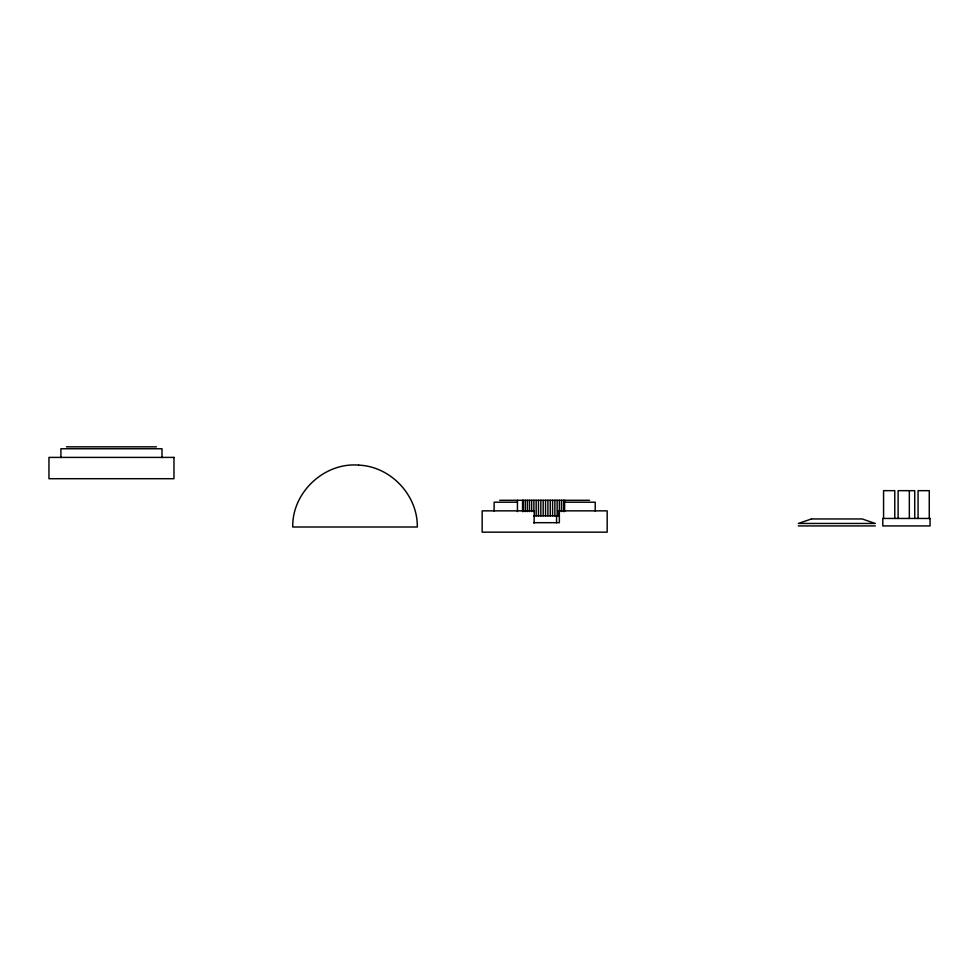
<?xml version="1.0" encoding="UTF-8"?>
<svg xmlns="http://www.w3.org/2000/svg" width="979" height="979" viewBox="0 0 979 979"><rect width="100%" height="100%" fill="white"/><g stroke="black" fill="none" stroke-linecap="round" stroke-linejoin="round"><path stroke-width="1.47" d="M66.499 446.84L156.407 446.84M358.767 465.147C324.33 462.125 291.987 492.461 292.745 527.008L417.299 527.008C417.849 495.215 390.584 466.371 358.803 465.147M499.718 500.293L589.615 500.293M517.45 502.215L494.114 502.215L494.114 511.075M564.614 502.215L595.22 502.215L595.22 511.075M533.628 515.847L558.715 515.847M533.592 522.688L559.376 522.688L559.315 500.293M798.326 525.931L875.312 525.931M929.267 518.454L929.267 490.663L918.069 490.663L918.069 518.454M914.729 518.454L914.729 490.663L898.122 490.663L898.122 518.454M909.332 490.663L909.332 518.454M894.782 518.454L894.782 490.663L883.572 490.663L883.572 518.454M564.614 500.293L564.614 511.601M563.512 500.293L563.512 511.601M561.444 500.293L561.444 511.601M557.969 515.847L557.969 510.854L607.176 510.854L607.176 532.16L482.157 532.16L482.157 510.854L534.277 510.854L534.106 523.043M557.124 500.293L557.124 515.847M556.561 515.847L556.561 522.688M554.873 500.293L554.873 515.847M552.584 500.293L552.584 515.847M550.259 500.293L550.259 515.847M547.91 500.293L547.91 515.847M545.548 500.293L545.548 515.847M543.174 500.293L543.174 515.847M540.824 500.293L540.824 515.847M538.474 500.293L538.474 515.847M536.162 500.293L536.162 515.847M533.873 500.293L533.873 511.601M531.646 500.293L531.646 511.601M529.455 500.293L529.455 511.601M527.351 500.293L527.351 511.601M525.307 500.293L525.307 511.601M523.349 500.293L523.349 511.601M522.566 500.293L522.566 511.601M517.45 500.293L517.45 511.601M162.012 457.621L162.012 448.761L60.906 448.761L60.906 457.621M811.456 518.956L798.326 523.459L875.312 523.459L862.181 518.956L811.456 518.956M173.968 457.401L48.95 457.401L48.95 478.707L173.968 478.707L173.968 457.401M930.05 518.454L882.801 518.454L882.801 525.931L930.05 525.931L930.05 518.454"/></g></svg>
